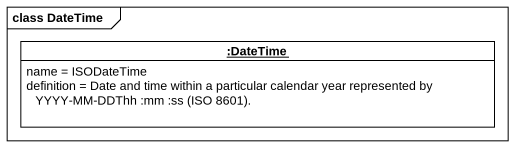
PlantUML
@startuml
mainframe class DateTime
hide circle
hide empty members
object ":DateTime" as DateTime {
  name = ISODateTime
  definition = Date and time within a particular calendar year represented by YYYY-MM-DDThh :mm :ss (ISO 8601).
}
@enduml
